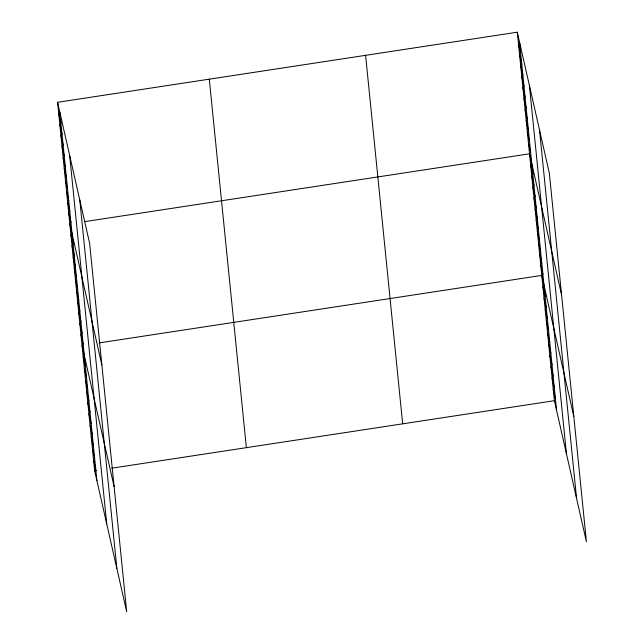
<?xml version="1.0" encoding="UTF-8"?>
<svg xmlns="http://www.w3.org/2000/svg" width="644" height="644" viewBox="0 0 644 644"><rect width="100%" height="100%" fill="white"/><g stroke="black" fill="none" stroke-linecap="round" stroke-linejoin="round"><path stroke-width="0.97" d="M57.59 102.299L89.621 243.303L126.699 611.8L94.66 470.796L57.59 102.299L517.301 32.2L549.34 173.204L586.41 541.701L554.379 400.697L517.301 32.2M84.992 221.592L529.537 153.803L561.576 294.807M99.12 342.906L541.773 275.407L573.804 416.41M94.66 470.796L96.56 470.506M111.726 468.196L554.379 400.697M518.412 43.253L520.65 53.09M519.531 54.313L521.761 64.142M520.642 65.366L522.872 75.195M521.753 76.419L523.983 86.256M522.864 87.471L525.101 97.308M523.975 98.532L526.212 108.361M525.085 109.585L527.323 119.414M526.204 120.637L528.434 130.474M527.315 131.69L529.545 141.527M528.426 142.751L530.656 152.58M530.648 164.856L532.886 174.693M531.759 175.909L533.997 185.746M532.878 186.969L535.108 196.798M533.989 198.022L536.219 207.859M535.1 209.075L537.329 218.912M536.211 220.135L538.448 229.964M537.321 231.188L539.559 241.017M538.432 242.241L540.67 252.078M539.543 253.293L541.781 263.13M540.662 264.354L542.892 274.183M542.916 286.797L545.154 296.626M544.059 298.188L546.297 308.017M545.21 309.571L547.44 319.408M546.354 320.962L548.591 330.799M547.505 332.352L549.735 342.189M548.648 343.743L550.878 353.58M549.791 355.134L552.029 364.971M550.942 366.525L553.172 376.354M552.085 377.915L554.315 387.744M553.228 389.306L555.466 399.135M58.701 113.36L60.939 123.189M59.812 124.413L62.049 134.25M60.922 135.465L63.16 145.303M62.041 146.526L64.271 156.355M63.152 157.579L65.382 167.408M64.263 168.631L66.493 178.469M65.374 179.684L67.612 189.521M66.485 190.745L68.723 200.574M67.596 201.797L69.834 211.626M68.707 212.85L70.945 222.687M69.826 223.903L101.857 364.907M70.937 234.963L73.166 244.792M72.047 246.016L74.277 255.845M73.158 257.069L75.396 266.906M74.269 268.121L76.507 277.958M75.38 279.182L77.618 289.011M76.499 290.235L78.729 300.072M77.61 301.287L79.84 311.124M78.721 312.348L80.951 322.177M79.832 323.401L82.07 333.23M80.943 334.453L83.181 344.29M82.054 345.506L114.093 486.51M83.205 356.897L85.435 366.734M84.348 368.288L86.586 378.125M85.491 379.678L87.729 389.507M86.642 391.069L88.872 400.898M87.785 402.46L90.023 412.289M88.928 413.851L91.166 423.68M90.08 425.233L92.309 435.07M91.223 436.624L93.46 446.461M92.366 448.015L94.604 457.852M93.517 459.405L95.747 469.243M539.503 129.919L576.573 498.408M529.376 85.322L566.446 453.811M519.539 42.037L556.609 410.526M365.599 55.336L402.669 423.824M209.292 79.172L246.37 447.661M79.792 200.018L116.862 568.515M69.657 155.421L106.727 523.918M59.82 112.137L96.898 480.633"/></g></svg>
